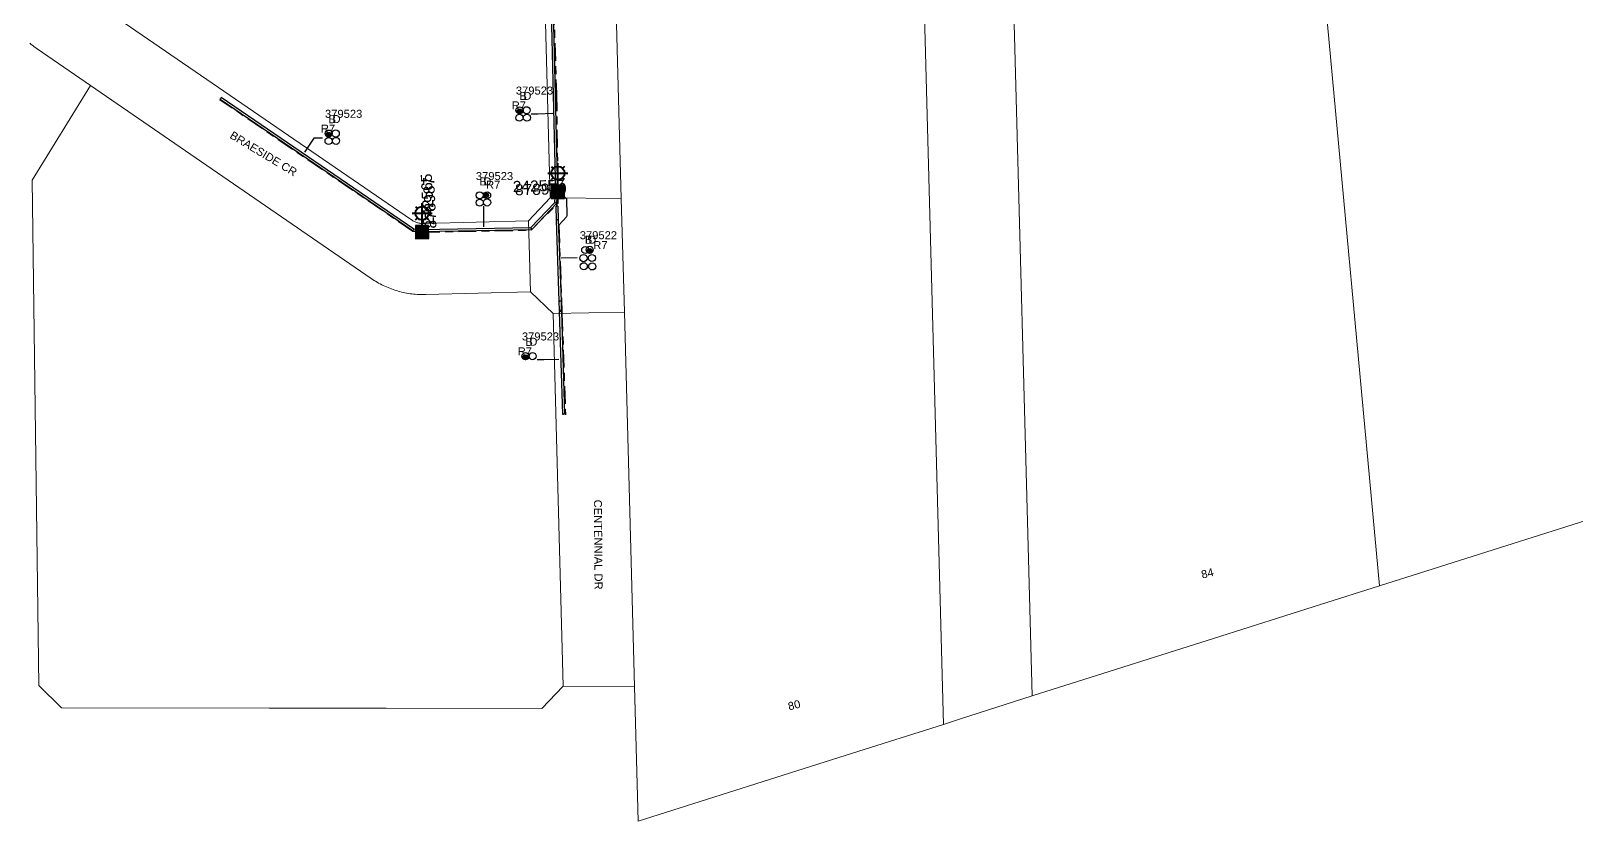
# Model space of a CAD drawing. Header units: metres. Extents: x 303957 to 307239, y 6268736 to 6272503.
# Drawn here: x 305226.9 to 305574.5, y 6269283.3 to 6269461.1 of the extents above; entities that cross this region are included whole.
import ezdxf
from ezdxf.enums import TextEntityAlignment as Align

# ---------------------------------------------------------------- set-up
doc = ezdxf.new("R2010")
doc.units = ezdxf.units.M
doc.linetypes.add('Cable Exist UG', pattern=[8.2, 4, -1.2, 1.8, -1.2])
doc.layers.get('0').update_dxf_attribs({"color": 6})
doc.layers.add('Cadastre Land Parcels_SP_EXT', color=9, linetype='Continuous', lineweight=5)
doc.layers.add('Cadastre Roads_SP_EXT', color=9, linetype='Continuous', lineweight=5)
for name, color, linetype in [('Duct_SP_EXT', 7, 'Continuous'), ('Equip_SP_SL_EXT', 7, 'Continuous'), ('Mains_LV_SL_EXT', 7, 'Continuous'), ('SupportsUG_SP_LV_SL_EXT', 7, 'Continuous'), ('Trench_SP_EXT', 7, 'Continuous')]:
    doc.layers.add(name, color=color, linetype=linetype)
doc.styles.add('COLUMN_LABEL', font='arial.ttf')
doc.styles.add('iecARIAL', font='arial.ttf', dxfattribs={"height": 2})
doc.styles.add('POLE_LABEL', font='arial.ttf')
doc.styles.get("Standard").update_dxf_attribs({"font": 'arial.ttf'})

# ---------------------------------------------------------------- blocks, each defined once
blk = doc.blocks.new('COLUMN_EXT')
blk.add_hatch(color=256).paths.add_polyline_path([(-1.49, 1.48), (-1.49, -1.49), (1.48, -1.49), (1.48, 1.48)])
blk.add_lwpolyline([(-1.49, -1.49), (1.48, -1.49), (1.48, 1.48), (-1.49, 1.48)], close=True)
for tag, height, style, flags, p in [('STRUCTURE_PLANT_NUMBER', 0.2, 'POLE_LABEL', 9, (1.81, 0.03)), ('ASSET_NUM', 2.5, 'COLUMN_LABEL', 8, (2, 2)), ('STREET_CODE', 0.2, 'COLUMN_LABEL', 9, (1.81, -0.2))]:
    blk.add_attdef(tag, text='', height=height, dxfattribs=dict(style=style, flags=flags)).set_placement(p, align=Align.MIDDLE_LEFT)
at = {"flags": 1}
blk.add_attdef('Z', (1.81, -2.35), '', height=0.2, dxfattribs=at)
at = {"flags": 9}
for tag, p in [('COLUMN_TYPE', (1.81, -0.4)), ('OWNED_BY', (1.81, -0.6)), ('STATE', (1.81, -0.8)), ('USAGE', (1.81, -1)), ('STREETNAME', (1.81, -1.6)), ('SUBURB', (1.81, -1.8)), ('LEGEND', (1.81, -1.2)), ('LOCATION', (1.81, -1.4)), ('NOTES', (1.81, -2))]:
    blk.add_attdef(tag, text='', height=0.2, dxfattribs=at).set_placement(p, align=Align.MIDDLE_LEFT)
blk = doc.blocks.new('DUCT_EXT')
blk.add_circle((0, 0.8), 0.8)
at = {"flags": 1}
blk.add_attdef('Z', (0, 0), '', height=0.2, dxfattribs=at)
at = {"flags": 9}
for tag, p in [('DUCT_CODE', (0, 0)), ('XSECT_TYPE', (0, -0.2)), ('STATE', (0, -0.6)), ('FB_REFERENCE', (0, -0.4)), ('NOTES', (0, -0.8))]:
    blk.add_attdef(tag, text='', height=0.2, dxfattribs=at).set_placement(p, align=Align.MIDDLE_LEFT)
blk = doc.blocks.new('SL_LANTERN_EXT')
at = {"lineweight": 40}
for p, q in [((-2.25, 4.22), (2.25, 4.22)), ((-1.46, 5.68), (-1.06, 5.28)), ((0, 1.97), (0, 6.47)), ((1.46, 5.68), (1.06, 5.28)), ((-1.46, 2.76), (-1.06, 3.16)), ((0, 0), (0, 2.72)), ((1.46, 2.76), (1.06, 3.16))]:
    blk.add_line(p, q, dxfattribs=at)
blk.add_circle((0, 4.22), 1.5, dxfattribs=at)
at = {"style": 'iecARIAL', "flags": 8}
blk.add_attdef('ASSET_NUM', (1.5, 1.5), '', height=2.5, dxfattribs=at)
for tag, p, height, flags in [('OPERATING_VOLTAGE', (0.98, -1.65), 0.2, 9), ('ORIENTATION', (0.98, -1.85), 0.2, 9), ('OWNED_BY', (0.98, -2.05), 0.2, 9), ('STATE', (0.98, -2.25), 0.2, 9), ('CONSTRUCTED_VOLTAGE', (0.98, -0.65), 0.2, 9), ('CONTROL_TYPE', (0.98, -0.85), 0.2, 9), ('LANTERN_PURPOSE', (0.98, -1.05), 0.2, 9), ('LANTERN_TYPE', (0.98, -1.25), 0.2, 9), ('NO_PHASES', (0.98, -1.45), 0.2, 9), ('USAGE', (0.98, -2.45), 0.2, 9), ('CEXIST', (0.98, -2.65), 0.2, 9), ('CNEW', (0.98, -2.85), 0.2, 9), ('CNUMBER', (0.98, -3.05), 0.2, 9), ('CREMOVE', (0.98, -3.25), 0.2, 9), ('CREPLACE', (0.98, -3.45), 0.2, 9), ('LKINGHEIGHT', (0.98, -3.65), 0.2, 9), ('LNUMBER', (2.18, -3.25), 2.5, 8), ('LBRACKET', (0.98, -3.85), 0.2, 9), ('LBRACKETVOCAB', (0.98, -4.05), 0.2, 9), ('LCATEGORY', (0.98, -4.25), 0.2, 9), ('LCHARGE1', (0.98, -4.45), 0.2, 9), ('LCHARGE1PERCENT', (0.98, -4.65), 0.2, 9), ('LCHARGE2', (0.98, -4.85), 0.2, 9), ('LCHARGE2PERCENT', (0.98, -5.05), 0.2, 9), ('LCHARGE3', (0.98, -5.25), 0.2, 9), ('LCHARGE3PERCENT', (0.98, -5.45), 0.2, 9), ('LEXIST', (0.98, -5.65), 0.2, 9), ('LLAMP', (0.98, -5.85), 0.2, 9), ('LLAMPVOCAB', (0.98, -6.05), 0.2, 9), ('LMAST', (0.98, -6.25), 0.2, 9), ('LMASTVOCAB', (0.98, -6.45), 0.2, 9), ('LNEW', (0.98, -6.65), 0.2, 9), ('LANTNUMBER', (0.98, -6.85), 0.2, 9), ('STREETNAME', (0.98, -9.25), 0.2, 9), ('SUBURB', (0.98, -9.45), 0.2, 1), ('LOUTREACH', (0.98, -7.25), 0.2, 9), ('LOUTREACHVOCAB', (0.98, -7.45), 0.2, 9), ('LRATECODE', (0.98, -7.65), 0.2, 9), ('LREMOVE', (0.98, -7.85), 0.2, 9), ('LREPLACE', (0.98, -8.05), 0.2, 9), ('LTYPE', (0.98, -8.25), 0.2, 9), ('LTYPEVOCAB', (0.98, -8.45), 0.2, 9), ('LEGEND', (0.98, -8.65), 0.2, 9), ('LOCATION', (0.98, -8.85), 0.2, 9), ('NOTES', (0.98, -9.05), 0.2, 9)]:
    blk.add_attdef(tag, p, '', height=height, dxfattribs=dict(flags=flags))
blk = doc.blocks.new('CABLE_LARGE_EXT')
h = blk.add_hatch(color=256)
edge = h.paths.add_edge_path()
edge.add_arc((0, 0.55), 0.55, 0, 360)
blk.add_circle((0, 0.55), 0.55)
at = {"flags": 1}
blk.add_attdef('Z', (0, 0), '', height=0.2, dxfattribs=at)
at = {"flags": 9}
for tag, p in [('COND_CODE', (0, 0)), ('STATE', (0, -0.4)), ('XSECT_SIZE', (0, -0.6)), ('FB_REFERENCE', (0, -0.2)), ('NOTES', (0, -0.8))]:
    blk.add_attdef(tag, text='', height=0.2, dxfattribs=at).set_placement(p, align=Align.MIDDLE_LEFT)

msp = doc.modelspace()

# ---------------------------------------------------------------- linework, layer by layer
at = {"layer": 'Cadastre Land Parcels_SP_EXT', "linetype": 'Continuous'}
for points in [[(305608.22, 6269360.98), (305588.36, 6269485.2), (305565.03, 6269631.15), (305504.68, 6269613.25), (305530.34, 6269336.27), (305608.22, 6269360.98)], [(305492.95, 6269324.41), (305517.02, 6269332.04), (305530.34, 6269336.27), (305504.68, 6269613.25), (305456.36, 6269598.22), (305454.1, 6269595.43), (305444.61, 6269591.91), (305447.57, 6269482.43), (305452.19, 6269311.49), (305492.95, 6269324.41)], [(305432.2, 6269305.09), (305424.67, 6269585.04), (305435.19, 6269588.13), (305444.61, 6269591.91), (305447.57, 6269482.43), (305452.19, 6269311.49), (305436.05, 6269306.32), (305432.2, 6269305.09)], [(305411.74, 6269298.61), (305432.2, 6269305.09), (305424.67, 6269585.04), (305389.76, 6269576.99), (305355.85, 6269567.54), (305356.33, 6269549.69), (305359.72, 6269423.42), (305360.41, 6269397.82), (305362.67, 6269313.58), (305363.33, 6269288.94), (305363.48, 6269283.33), (305411.74, 6269298.61)], [(305315.34, 6269401.8), (305314.95, 6269401.8), (305314.55, 6269401.8), (305314.16, 6269401.82), (305313.76, 6269401.84), (305313.37, 6269401.87), (305312.97, 6269401.91), (305312.58, 6269401.96), (305312.19, 6269402.01), (305311.8, 6269402.07), (305311.41, 6269402.14), (305311.02, 6269402.22), (305310.63, 6269402.3), (305310.25, 6269402.39), (305309.86, 6269402.49), (305309.48, 6269402.59), (305309.1, 6269402.71), (305308.73, 6269402.83), (305308.35, 6269402.95), (305307.98, 6269403.09), (305307.61, 6269403.23), (305307.24, 6269403.38), (305306.88, 6269403.53), (305306.52, 6269403.69), (305306.16, 6269403.86), (305305.8, 6269404.04), (305305.45, 6269404.22), (305305.1, 6269404.41), (305304.76, 6269404.6), (305304.42, 6269404.8), (305304.08, 6269405.01), (305303.75, 6269405.23), (305303.42, 6269405.45), (305240.25, 6269448.87), (305227.13, 6269427.53), (305228.68, 6269313.82), (305233.75, 6269308.82), (305280.5, 6269308.76), (305306.83, 6269308.73), (305341.8, 6269308.69), (305346.67, 6269313.68), (305344.42, 6269397.56), (305339.29, 6269402.43), (305315.74, 6269401.8), (305315.34, 6269401.8)]]:
    msp.add_lwpolyline(points, close=True, dxfattribs=at)
msp.add_lwpolyline([(305237.38, 6269470.27), (305312.49, 6269418.63), (305312.65, 6269418.53), (305312.81, 6269418.43), (305312.97, 6269418.34), (305313.14, 6269418.26), (305313.31, 6269418.18), (305313.48, 6269418.11), (305313.66, 6269418.05), (305313.84, 6269417.99), (305314.02, 6269417.94), (305314.2, 6269417.9), (305314.38, 6269417.87), (305314.57, 6269417.84), (305314.75, 6269417.82), (305314.94, 6269417.8), (305315.13, 6269417.8), (305315.31, 6269417.8), (305338.86, 6269418.42), (305343.73, 6269423.55), (305343.73, 6269423.55), (305340.41, 6269547.43)], dxfattribs=at)
at = {"layer": 'Cadastre Roads_SP_EXT', "linetype": 'Continuous'}
for points in [[(305356.33, 6269549.69), (305340.41, 6269547.43), (305343.73, 6269423.55), (305359.72, 6269423.42), (305356.33, 6269549.69)], [(305360.41, 6269397.82), (305344.42, 6269397.56), (305346.67, 6269313.68), (305362.67, 6269313.58), (305360.41, 6269397.82)]]:
    msp.add_lwpolyline(points, close=True, dxfattribs=at)
msp.add_lwpolyline([(305226.62, 6269458.35), (305226.95, 6269458.09), (305227.28, 6269457.83), (305227.62, 6269457.57), (305227.96, 6269457.32), (305228.31, 6269457.08), (305240.25, 6269448.87), (305303.42, 6269405.45), (305303.75, 6269405.23), (305304.08, 6269405.01), (305304.42, 6269404.8), (305304.76, 6269404.6), (305305.1, 6269404.41), (305305.45, 6269404.22), (305305.8, 6269404.04), (305306.16, 6269403.86), (305306.52, 6269403.69), (305306.88, 6269403.53), (305307.24, 6269403.38), (305307.61, 6269403.23), (305307.98, 6269403.09), (305308.35, 6269402.95), (305308.73, 6269402.83), (305309.1, 6269402.71), (305309.48, 6269402.59), (305309.86, 6269402.49), (305310.25, 6269402.39), (305310.63, 6269402.3), (305311.02, 6269402.22), (305311.41, 6269402.14), (305311.8, 6269402.07), (305312.19, 6269402.01), (305312.58, 6269401.96), (305312.97, 6269401.91), (305313.37, 6269401.87), (305313.76, 6269401.84), (305314.16, 6269401.82), (305314.55, 6269401.8), (305314.95, 6269401.8), (305315.34, 6269401.8), (305315.74, 6269401.8), (305339.29, 6269402.43), (305338.86, 6269418.42), (305315.31, 6269417.8), (305315.13, 6269417.8), (305315.13, 6269417.8), (305314.94, 6269417.8), (305314.75, 6269417.82), (305314.57, 6269417.84), (305314.38, 6269417.87), (305314.2, 6269417.9), (305314.02, 6269417.94), (305313.84, 6269417.99), (305313.66, 6269418.05), (305313.48, 6269418.11), (305313.31, 6269418.18), (305313.14, 6269418.26), (305312.97, 6269418.34), (305312.81, 6269418.43), (305312.65, 6269418.53), (305312.49, 6269418.63), (305237.38, 6269470.27)], dxfattribs=at)
at = {"layer": 'Duct_SP_EXT'}
for p, q in [((305343.67, 6269474.89), (305344.9, 6269424.88)), ((305344.15, 6269474.9), (305345.38, 6269424.9)), ((305269.44, 6269445.73), (305269.58, 6269445.93)), ((305312.87, 6269416.05), (305269.44, 6269445.73)), ((305269.71, 6269446.13), (305269.58, 6269445.93)), ((305313.02, 6269416.52), (305269.71, 6269446.13)), ((305344.73, 6269422.56), (305344.91, 6269424.91)), ((305344.9, 6269424.88), (305345.14, 6269424.89)), ((305344.91, 6269424.91), (305345.14, 6269424.89)), ((305345.38, 6269424.9), (305345.14, 6269424.89)), ((305345.38, 6269424.87), (305345.14, 6269424.89)), ((305345.2, 6269422.35), (305345.38, 6269424.87)), ((305339.36, 6269416.9), (305344.73, 6269422.56)), ((305339.56, 6269416.43), (305345.2, 6269422.35)), ((305344.73, 6269422.56), (305344.97, 6269422.46)), ((305345.2, 6269422.35), (305344.97, 6269422.46)), ((305344.98, 6269421.66), (305345.22, 6269421.67)), ((305344.98, 6269421.66), (305345.06, 6269418.59)), ((305345.46, 6269421.67), (305345.22, 6269421.67)), ((305345.46, 6269421.67), (305345.54, 6269418.61)), ((305345.06, 6269418.59), (305345.3, 6269418.6)), ((305345.06, 6269418.59), (305345.68, 6269400.32)), ((305345.54, 6269418.61), (305345.3, 6269418.6)), ((305345.54, 6269418.61), (305346.16, 6269400.33)), ((305312.87, 6269416.05), (305312.94, 6269416.29)), ((305314.86, 6269416.01), (305312.87, 6269416.05)), ((305313.02, 6269416.52), (305312.94, 6269416.29)), ((305314.87, 6269416.49), (305313.02, 6269416.52)), ((305314.76, 6269416.49), (305339.36, 6269416.9)), ((305314.76, 6269416.49), (305314.77, 6269416.25)), ((305314.77, 6269416.01), (305339.56, 6269416.43)), ((305314.77, 6269416.01), (305314.77, 6269416.25)), ((305314.86, 6269416.01), (305314.87, 6269416.25)), ((305314.87, 6269416.49), (305314.87, 6269416.25)), ((305339.36, 6269416.9), (305339.46, 6269416.66)), ((305339.56, 6269416.43), (305339.46, 6269416.66)), ((305345.68, 6269400.32), (305345.92, 6269400.33)), ((305345.68, 6269400.32), (305345.73, 6269398.21)), ((305346.16, 6269400.33), (305345.92, 6269400.33)), ((305346.16, 6269400.33), (305346.21, 6269398.22)), ((305345.73, 6269398.21), (305345.97, 6269398.21)), ((305345.75, 6269398), (305345.99, 6269398.01)), ((305345.75, 6269398), (305346.47, 6269374.9)), ((305346.21, 6269398.22), (305345.97, 6269398.21)), ((305346.23, 6269398.02), (305345.99, 6269398.01)), ((305346.23, 6269398.02), (305346.95, 6269374.91)), ((305346.47, 6269374.9), (305346.71, 6269374.91)), ((305346.95, 6269374.91), (305346.71, 6269374.91))]:
    msp.add_line(p, q, dxfattribs=at)
for points in [[(305339.4, 6269442.52), (305340.92, 6269442.52), (305344.31, 6269442.6)], [(305292.51, 6269437.03), (305290.57, 6269437.03), (305288.46, 6269433.87)], [(305328.71, 6269421.68), (305328.71, 6269420.18), (305328.73, 6269417.06)], [(305349.82, 6269410.05), (305346.16, 6269410.03)], [(305340.76, 6269387.18), (305342.27, 6269387.18), (305345.67, 6269387.26)]]:
    msp.add_lwpolyline(points, dxfattribs=at)
at = {"layer": 'Mains_LV_SL_EXT', "linetype": 'Cable Exist UG'}
for points in [[(305344.21, 6269474.78), (305345.12, 6269447.07), (305345.44, 6269424.92)], [(305314.89, 6269415.89), (305312.84, 6269416.01), (305269.41, 6269445.62)], [(305314.89, 6269415.89), (305339.41, 6269416.32), (305345.51, 6269422.41), (305345.44, 6269424.92)], [(305345.44, 6269424.92), (305347.41, 6269423.42), (305347.47, 6269419.36), (305345.65, 6269417.46), (305346.37, 6269397.58), (305347.15, 6269374.77)]]:
    msp.add_lwpolyline(points, dxfattribs=at)
at = {"layer": 'Trench_SP_EXT', "linetype": 'Cable Exist UG'}
msp.add_lwpolyline([(305345.21, 6269422.7), (305345.13, 6269421.63)], dxfattribs=at)

# ---------------------------------------------------------------- block references
at = {"layer": 'Duct_SP_EXT'}
for name, p in [('DUCT_EXT', (305336.8, 6269440.81)), ('DUCT_EXT', (305338.41, 6269442.49)), ('DUCT_EXT', (305295.47, 6269437.26)), ('DUCT_EXT', (305293.86, 6269435.57)), ('DUCT_EXT', (305351.21, 6269409.21)), ('DUCT_EXT', (305351.6, 6269411.04)), ('DUCT_EXT', (305352.6, 6269411.08)), ('CABLE_LARGE_EXT', (305352.6, 6269411.08)), ('DUCT_EXT', (305353.1, 6269409.25)), ('DUCT_EXT', (305351.26, 6269407.38)), ('DUCT_EXT', (305353.18, 6269407.35)), ('DUCT_EXT', (305339.76, 6269387.16))]:
    msp.add_blockref(name, p, dxfattribs=at)
for name, p, rotation in [('DUCT_EXT', (305336.82, 6269442.47), 0.5202028917459671), ('CABLE_LARGE_EXT', (305336.82, 6269442.47), 0.07705042675328856), ('DUCT_EXT', (305338.47, 6269440.82), 0.4884338106805899), ('DUCT_EXT', (305293.88, 6269437.24), 0.5202028917459671), ('CABLE_LARGE_EXT', (305293.88, 6269437.24), 0.07705042675328856), ('DUCT_EXT', (305295.53, 6269435.59), 0.4884338106805899), ('DUCT_EXT', (305327.05, 6269424.15), 269.9999999999998), ('DUCT_EXT', (305328.71, 6269424.13), 270.5202028911406), ('CABLE_LARGE_EXT', (305328.71, 6269424.13), 270.0770504269776), ('DUCT_EXT', (305327.06, 6269422.48), 270.4884338101121), ('DUCT_EXT', (305328.73, 6269422.54), 269.9999999999998), ('DUCT_EXT', (305338.17, 6269387.14), 0.5202028917459671), ('CABLE_LARGE_EXT', (305338.17, 6269387.14), 0.07705042675328856)]:
    msp.add_blockref(name, p, dxfattribs=dict(at, rotation=rotation))
at = {"layer": 'Equip_SP_SL_EXT'}
ref = msp.add_blockref('SL_LANTERN_EXT', (305345.44, 6269424.92), dxfattribs=at)
ref.add_attrib('ASSET_NUM', '242557', dxfattribs={"layer": '0', "height": 2.5, "rotation": 1.4508, "style": 'iecARIAL'}).set_placement((305346.94, 6269426.42), align=Align.MIDDLE_RIGHT)
ref = msp.add_blockref('SL_LANTERN_EXT', (305314.89, 6269415.89), dxfattribs=at)
ref.add_attrib('ASSET_NUM', '242565', dxfattribs={"layer": '0', "height": 2.5, "rotation": 92.7837, "style": 'iecARIAL'}).set_placement((305316.39, 6269417.39), align=Align.MIDDLE_LEFT)
at = {"layer": 'SupportsUG_SP_LV_SL_EXT'}
ref = msp.add_blockref('COLUMN_EXT', (305314.89, 6269415.89), dxfattribs=dict(at, rotation=0.442802903759599))
ref.add_attrib('ASSET_NUM', '878987', dxfattribs={"layer": '0', "height": 2.5, "rotation": 92.7837, "style": 'COLUMN_LABEL'}).set_placement((305316.89, 6269416.64), align=Align.MIDDLE_LEFT)
ref = msp.add_blockref('COLUMN_EXT', (305345.44, 6269424.92), dxfattribs=at)
ref.add_attrib('ASSET_NUM', '878979', dxfattribs={"layer": '0', "height": 2.5, "rotation": 1.4508, "style": 'COLUMN_LABEL'}).set_placement((305347.44, 6269425.67), align=Align.MIDDLE_RIGHT)

# ---------------------------------------------------------------- texts
at = {"layer": 'Cadastre Land Parcels_SP_EXT', "linetype": 'Continuous'}
for s, rotation, p in [('84', 13.8467, (305490.44, 6269337.88)), ('80', 13.8291, (305397.46, 6269308.23))]:
    msp.add_text(s, height=1.8, rotation=rotation, dxfattribs=at).set_placement(p)
at = {"layer": 'Cadastre Roads_SP_EXT'}
for s, rotation, p in [('BRAESIDE CR', 329.0337, (305271.45, 6269437.14)), ('CENTENNIAL DR', 270.4468, (305353.55, 6269355.66))]:
    msp.add_text(s, height=1.8, rotation=rotation, dxfattribs=at).set_placement(p)
at = {"layer": 'Duct_SP_EXT'}
for s, p in [('379523', (305335.99, 6269446.82)), ('R7', (305335.06, 6269443.48)), ('B', (305336.78, 6269445.61)), ('D', (305337.67, 6269445.63)), ('379523', (305293.05, 6269441.59)), ('B', (305293.84, 6269440.37)), ('D', (305294.73, 6269440.4)), ('R7', (305292.12, 6269438.25)), ('379523', (305326.99, 6269427.58)), ('B', (305327.78, 6269426.36)), ('D', (305328.67, 6269426.39)), ('R7', (305329.28, 6269425.61)), ('379522', (305350.37, 6269414.27)), ('B', (305351.52, 6269413.24)), ('D', (305352.28, 6269413.25)), ('R7', (305353.41, 6269412.04)), ('379523', (305337.34, 6269391.49)), ('R7', (305336.41, 6269388.14)), ('B', (305338.13, 6269390.27)), ('D', (305339.02, 6269390.3))]:
    msp.add_text(s, height=1.8, dxfattribs=at).set_placement(p)

doc.saveas('drawing.dxf')
